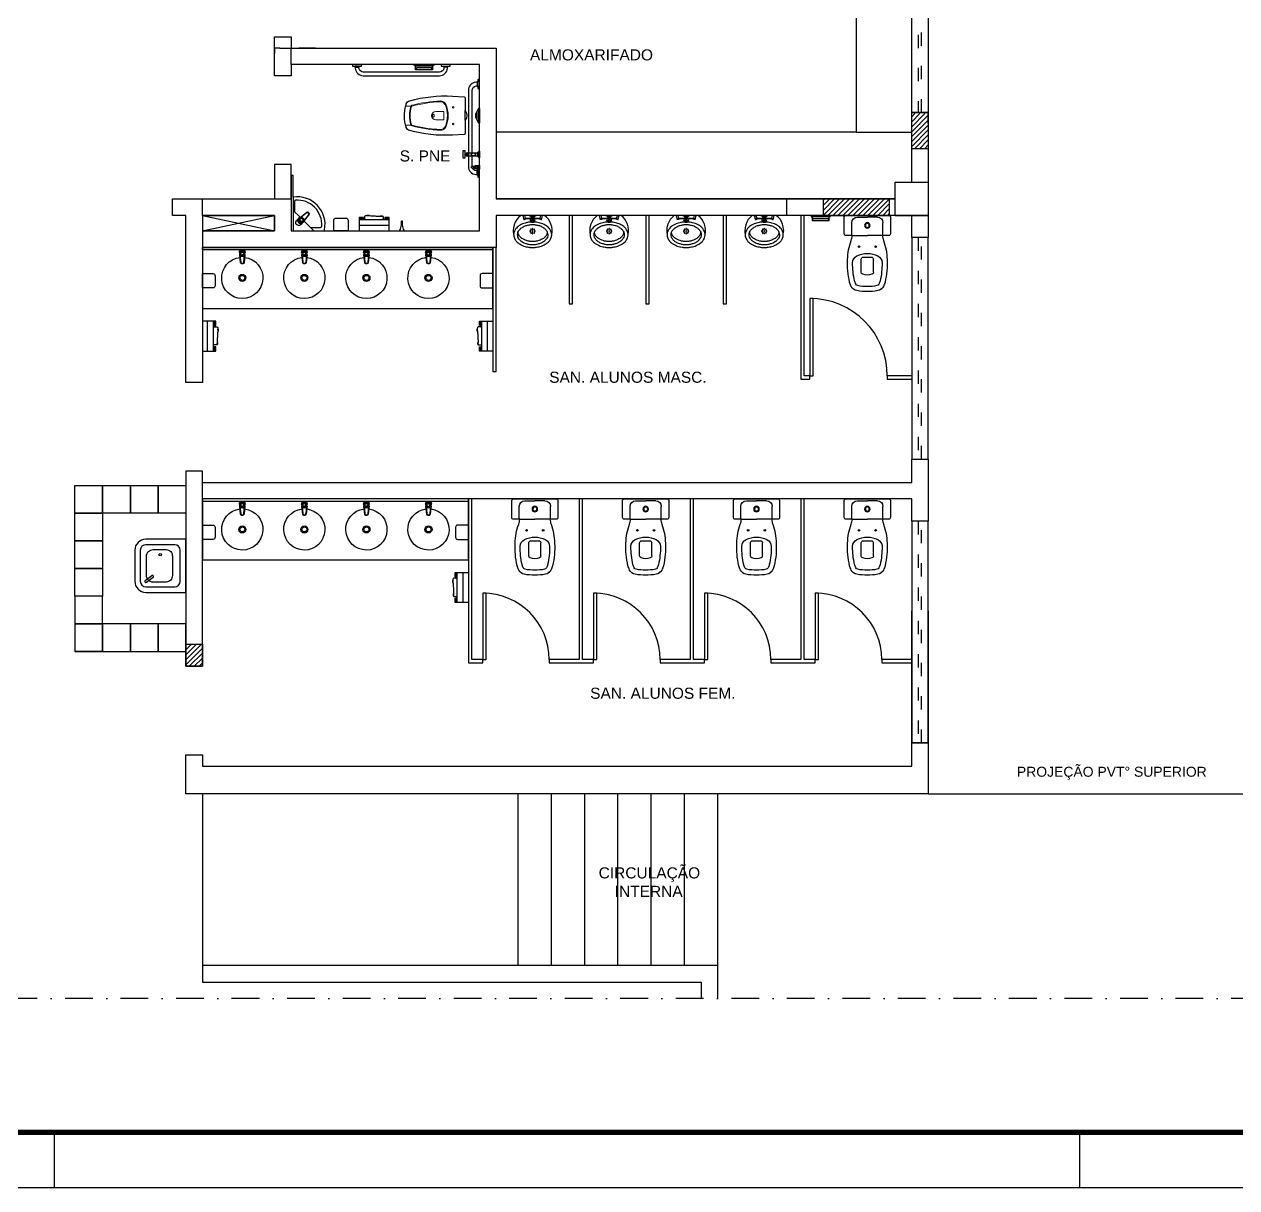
# Model space of a CAD drawing. Header units: millimetres. Extents: x 55 to 8505, y 218 to 3188.
# Drawn here: x 5703 to 6797, y 218 to 1268 of the extents above; entities that cross this region are included whole.
import ezdxf
from ezdxf.enums import TextEntityAlignment as Align

# ---------------------------------------------------------------- set-up
doc = ezdxf.new("R2010")
doc.units = ezdxf.units.MM
for name, pattern in [('ACAD_ISO03W100', [30, 12, -18]), ('DASHDOT2', [0.5, 0.25, -0.125, 0, -0.125]), ('MICTÓRIO - PLANTA$0$CONTINU', [0]), ('VS DEF - PLANTA$0$CONTINU', [0])]:
    doc.linetypes.add(name, pattern=pattern)
doc.layers.add('ARQ', color=8, linetype='Continuous')
doc.layers.add('LEGENDA', color=7, linetype='Continuous')
doc.styles.add('Arial', font='Arial.ttf')
doc.styles.get("Standard").update_dxf_attribs({"font": 'Arial.ttf'})

# ---------------------------------------------------------------- blocks, each defined once
blk = doc.blocks.new('A1 sem aba')
at = {"layer": 'LEGENDA'}
for p, q in [((-55.5, 1), (-55.5, 0)), ((-37, 1), (-37, 0))]:
    blk.add_line(p, q, dxfattribs=at)
blk.add_lwpolyline([(-169, 59.4), (0, 59.4), (0, 0), (-169, 0), (-169, 59.4)], close=True, dxfattribs=at)
at = {"layer": 'LEGENDA', "const_width": 0.1}
blk.add_lwpolyline([(-1, 58.4), (-1, 1), (-166.5, 1), (-166.5, 58.4)], close=True, dxfattribs=at)
blk = doc.blocks.new('SABONETEIRA DISP. - PLANTA')
blk.add_lwpolyline([(-6.5, 0), (6.5, 0), (6.5, 9.5, 0.414214), (4.5, 11.5), (-4.5, 11.5, 0.414214), (-6.5, 9.5)], format="xyb", close=True)
blk = doc.blocks.new('TOALHEIRO - PLANTA')
at = {"ltscale": 0.5}
for p, q in [((13.5, -10), (9.6, -10)), ((13.5, -11.1), (9.6, -11.1)), ((13.5, -11.6), (9.6, -11.6))]:
    blk.add_line(p, q, dxfattribs=at)
blk.add_lwpolyline([(9.6, -12), (9.6, -10), (-9.7, -10), (-9.7, -12), (-13.5, -12), (-13.5, 0), (13.5, 0), (13.5, -12)], close=True, dxfattribs=at)
for points in [[(13.5, -4.7), (-13.5, -4.7)], [(-9.7, -10), (-13.5, -10)], [(-9.7, -11.1), (-13.5, -11.1)], [(-9.7, -11.6), (-13.5, -11.6)]]:
    blk.add_lwpolyline(points, dxfattribs=at)
at = {"color": 252}
blk.add_lwpolyline([(-8.1, -10), (-8.2, -10.4), (-8.3, -10.9), (-8.4, -11.4), (-8.4, -11.8), (-8.5, -12.3), (-8.5, -12.6), (-8.4, -13), (-8.4, -13.2), (-8.2, -13.4), (-8.1, -13.6), (-7.9, -13.8), (-7.6, -13.9), (-7.2, -14), (-6.8, -14), (-6.3, -14.1), (-5.8, -14.1), (-5.2, -14.1), (-4.5, -14.1), (-6.3, -14), (-5.5, -14), (-4.7, -13.9), (-3.8, -13.8), (-2.9, -13.7), (-2, -13.6), (1, -13.5), (1.9, -13.4), (2.8, -13.4), (3.6, -13.3), (4.4, -13.3), (5.2, -13.3), (5.9, -13.3), (6.3, -13.4), (6.8, -13.4), (7.3, -13.4), (5.7, -13.5), (6.1, -13.5), (6.5, -13.5), (6.9, -13.6), (7.1, -13.5), (7.4, -13.5), (7.6, -13.4), (7.8, -13.3), (7.9, -13.1), (8, -12.8), (8, -12.5), (8, -12.1), (8, -11.7), (8, -11.2), (8, -10.8), (7.9, -10.5), (7.8, -10.2), (7.8, -10)], close=True, dxfattribs=at)
blk = doc.blocks.new('L56_P')
at = {"color": 8}
for points in [[(0, 0.032, 0.414214), (-0.032, 0, 0.414214), (0, -0.032, 0.414214), (0.032, 0, 0.414214)], [(0, 0.023, 0.414214), (-0.022, 0, 0.414214), (0, -0.022, 0.414214), (0.023, 0, 0.414214)]]:
    blk.add_lwpolyline(points, format="xyb", close=True, dxfattribs=at)
blk.add_lwpolyline([(0.21, 0.024), (0.21, 0.024), (0.138, 0.016, 0.334457), (0.127, 0.005), (0.127, -0.004, 0.241665), (0.135, -0.015), (0.21, -0.023)], format="xyb")
blk.add_lwpolyline([(0.206, -0.021), (0.143, -0.014, -0.376353), (0.132, -0.003), (0.132, 0.004, -0.358572), (0.143, 0.015), (0.206, 0.021)], format="xyb", dxfattribs=at)
for centre, radius in [((0.22, 0), 0.0222), ((0.22, 0), 0.0148), ((0.208, 0), 0.00153), ((0.231, 0), 0.00153)]:
    blk.add_circle(centre, radius, dxfattribs=at)
blk.add_arc((0, 0), 0.186, 6.527, 353.6792)
for centre, radius, start, end in [((0.226, 0), 0.026, 277.3903, 82.6333), ((0.23, 0), 0.0259, 268.9576, 85.8685), ((0.229, 0), 0.0239, 306.8125, 53.1638)]:
    blk.add_arc(centre, radius, start, end, dxfattribs=at)
blk.add_ellipse((0.221, 0), major_axis=(0, -0.0259), ratio=0.963315)
blk = doc.blocks.new('VS DEF - PLANTA')
at = {"linetype": 'Continuous', "lineweight": 0, "ltscale": 2.5}
for p, q in [((-62.2, 54.5), (-66, 54.5)), ((-43.2, 46), (-43.2, 46)), ((-43.2, 46), (-43.2, 46)), ((-32.5, 49.8), (-39.4, 49.8)), ((-32, 49.3), (-32, 46)), ((-32, 42.8), (-32, 46)), ((-62.2, 37.5), (-66, 37.5)), ((-32.5, 42.3), (-39.4, 42.3))]:
    blk.add_line(p, q, dxfattribs=at)
at = {"ltscale": 0.3}
for points in [[(-10, 82.8), (-10, 91.8, -0.388823), (-3.2, 99.2), (-2.2, 99.1), (-2.2, 99.3, -0.414214), (-2, 99.5), (-1.4, 99.5), (-1.4, 101.3, -0.414214), (-1.2, 101.5), (0, 101.5), (0, 93.4), (0, 93.4)], [(-6.7, 91.8, 0.001546), (-6.7, 91.8), (-6.7, 82.5)], [(-1.4, 94.2), (-1.4, 95.5), (-2, 95.5, -0.414214), (-2.2, 95.7), (-2.2, 95.9), (-3.1, 95.9, 0.274811), (-6.4, 93.3)], [(-6.7, 79.5), (-6.7, 23.2, 0.367276), (-3.1, 19.1), (-2.2, 19.1), (-2.2, 19.3, -0.414214), (-2, 19.5), (-1.4, 19.5), (-1.4, 21.4, -0.414214), (-1.2, 21.6), (0, 21.6), (0, 13.5), (-1.2, 13.5, -0.414214), (-1.4, 13.7), (-1.4, 15.5), (-2, 15.5, -0.414214), (-2.2, 15.7), (-2.2, 15.9), (-3.3, 15.8, -0.379123), (-10, 23.2), (-10, 79.2)]]:
    blk.add_lwpolyline(points, format="xyb", dxfattribs=at)
for points in [[(-2.2, 99.1), (-2.2, 95.9)], [(-1.4, 95.5), (-1.4, 99.5)], [(-2.2, 15.9), (-2.2, 19.1)], [(-1.4, 19.5), (-1.4, 15.5)], [(-108.5, 1.4), (-112.5, 1.4)], [(-112.1, 2.2), (-108.8, 2.2)], [(-32.5, 1.4), (-28.5, 1.4)], [(-28.8, 2.2), (-32.1, 2.2)]]:
    blk.add_lwpolyline(points, dxfattribs=at)
at = {"linetype": 'VS DEF - PLANTA$0$CONTINU'}
for points in [[(-2, 99.5), (-2, 95.5)], [(-2, 15.5), (-2, 19.5)], [(-112.5, 2), (-108.5, 2)], [(-28.5, 2), (-32.5, 2)]]:
    blk.add_lwpolyline(points, dxfattribs=at)
for points in [[(-7.3, 92.5), (-7.3, 92, 0.282196), (-7.3, 92, 0.131227), (-6.8, 91.8, -0.010446), (-5.8, 91.7, 0.033638), (-4.4, 91.5, 0.007443), (-4.1, 91.3, 0.144025), (-2.7, 90.9), (0, 90.9), (0, 92.5), (0, 94.2), (-2.7, 94.2, 0.144025), (-4.1, 93.7, 0.007443), (-4.4, 93.6, 0.033638), (-5.8, 93.4, -0.010446), (-6.8, 93.2, 0.131227), (-7.3, 93.1, 0.282196), (-7.3, 93.1)], [(0, 78), (0, 80), (0, 80.1), (0, 81.9), (0, 82), (0, 84), (-0.3, 84, 0.198922), (-0.4, 84), (-1.2, 83.1), (-1.2, 82.9), (-1.3, 82.9), (-1.3, 82.8), (-1.4, 82.8), (-1.4, 83, 0.268125), (-1.7, 82.5), (-1.7, 82, -0.333769), (-1.7, 82.1), (-1.7, 82.5), (-9.7, 82.5), (-9.7, 82.4), (-9.8, 82.4), (-9.8, 82.8), (-10.3, 82.8, 0.414214), (-10.4, 82.7), (-10.4, 82.2), (-11.9, 82.2), (-11.9, 81.6), (-13.1, 81.6), (-13.1, 84.5), (-14.7, 84.5), (-14.7, 77.5), (-13.1, 77.5), (-13.1, 80.4), (-11.9, 80.4), (-11.9, 79.8), (-10.4, 79.8), (-10.4, 79.3, 0.414214), (-10.3, 79.2), (-9.8, 79.2), (-9.8, 79.6), (-9.7, 79.6), (-9.7, 79.5), (-1.7, 79.5), (-1.7, 79.9, -0.333769), (-1.7, 80), (-1.7, 79.5, 0.268124), (-1.4, 79), (-1.4, 79.2), (-1.3, 79.2), (-1.3, 79.1), (-1.2, 79.1), (-1.2, 78.9), (-0.4, 78, 0.198914), (-0.3, 78), (0, 78)], [(-3.9, 80.4), (-3.9, 80.4), (-3.9, 80.4), (-3.9, 80.4), (-3.8, 80.4), (-3.8, 80.5), (-3.8, 80.5), (-3.8, 80.5), (-3.8, 80.5), (-3.8, 80.5), (-3.8, 80.5), (-3.8, 80.6), (-3.8, 80.6), (-3.8, 80.6), (-3.7, 80.6), (-3.7, 80.6), (-3.7, 80.7), (-3.7, 80.7), (-3.7, 80.7), (-3.7, 80.7), (-3.7, 80.7), (-3.7, 80.8), (-3.7, 80.8), (-3.7, 80.8), (-3.7, 80.8), (-3.7, 80.8), (-3.7, 80.9), (-3.7, 80.9), (-3.7, 80.9), (-3.7, 80.9), (-3.7, 80.9), (-3.7, 81), (-3.7, 81), (-3.7, 81), (-3.7, 81), (-3.7, 81.1), (-3.7, 81.1), (-3.7, 81.1), (-3.7, 81.1), (-3.7, 81.1), (-3.7, 81.2), (-3.7, 81.2), (-3.7, 81.2), (-3.7, 81.2), (-3.7, 81.2), (-3.7, 81.3), (-3.7, 81.3), (-3.7, 81.3), (-3.7, 81.3), (-3.7, 81.3), (-3.7, 81.4), (-3.7, 81.4), (-3.8, 81.4), (-3.8, 81.4), (-3.8, 81.4), (-3.8, 81.5), (-3.8, 81.5), (-3.8, 81.5), (-3.8, 81.5), (-3.8, 81.5), (-3.8, 81.5), (-3.8, 81.6), (-3.9, 81.6), (-3.9, 81.6), (-3.9, 81.6), (-3.9, 81.6), (-3.9, 81.6), (-3.9, 81.7), (-3.9, 81.7), (-3.9, 81.7), (-4, 81.7), (-4, 81.7), (-4, 81.8), (-4.1, 81.8), (-4.1, 81.8), (-4.1, 81.9), (-4.2, 81.9), (-4.2, 81.9), (-4.2, 82), (-4.3, 82), (-4.3, 82), (-4.4, 82), (-4.4, 82.1), (-4.5, 82.1), (-4.5, 82.1), (-4.5, 82.1), (-4.6, 82.1), (-4.6, 82.2), (-4.7, 82.2), (-4.7, 82.2), (-4.8, 82.2), (-4.8, 82.2), (-4.9, 82.2), (-4.9, 82.2), (-5, 82.3), (-5, 82.3), (-5.1, 82.3), (-5.1, 82.3), (-5.2, 82.3), (-5.2, 82.3), (-5.3, 82.3), (-5.4, 82.3), (-5.4, 82.3), (-5.5, 82.3), (-5.5, 82.3), (-5.6, 82.3), (-5.7, 82.3), (-5.7, 82.3), (-5.8, 82.3), (-5.8, 82.3), (-5.9, 82.3), (-5.9, 82.3), (-6, 82.3), (-6.1, 82.3), (-6.1, 82.2), (-6.2, 82.2), (-6.2, 82.2), (-6.3, 82.2), (-6.3, 82.2), (-6.3, 82.2), (-6.4, 82.2), (-6.4, 82.1), (-6.5, 82.1), (-6.5, 82.1), (-6.6, 82.1), (-6.6, 82.1), (-6.7, 82), (-6.7, 82), (-6.7, 82), (-6.8, 82), (-6.8, 81.9), (-6.9, 81.9), (-6.9, 81.9), (-6.9, 81.8), (-7, 81.8), (-7, 81.8), (-7, 81.7), (-7.1, 81.7, 0.018593), (-7.1, 81.6), (-7.2, 81.6), (-7.2, 81.5), (-7.2, 81.5), (-7.3, 81.4), (-7.3, 81.4), (-7.3, 81.4), (-7.3, 81.3), (-7.3, 81.2), (-7.3, 81.2), (-7.3, 81.2), (-7.3, 81.2), (-7.4, 81.1), (-7.4, 81.1), (-7.4, 81.1), (-7.4, 81.1), (-7.4, 81), (-7.4, 81), (-7.4, 81), (-7.4, 80.9), (-7.4, 80.9), (-7.4, 80.9), (-7.4, 80.9), (-7.3, 80.8), (-7.3, 80.8), (-7.3, 80.8), (-7.3, 80.7), (-7.3, 80.7), (-7.3, 80.6), (-7.3, 80.6), (-7.2, 80.5), (-7.2, 80.5), (-7.2, 80.5), (-7.2, 80.4), (-7.1, 80.4), (-7.1, 80.3), (-7.1, 80.3), (-7, 80.2), (-7, 80.2), (-7, 80.2), (-6.9, 80.1), (-6.9, 80.1), (-6.8, 80.1), (-6.8, 80.1), (-6.7, 80), (-6.7, 80), (-6.7, 80), (-6.6, 79.9), (-6.6, 79.9), (-6.5, 79.9), (-6.5, 79.9), (-6.4, 79.9), (-6.4, 79.8), (-6.3, 79.8), (-6.3, 79.8), (-6.2, 79.8), (-6.2, 79.8), (-6.1, 79.8), (-6.1, 79.7), (-6, 79.7), (-5.9, 79.7), (-5.9, 79.7), (-5.8, 79.7), (-5.8, 79.7), (-5.7, 79.7), (-5.6, 79.7), (-5.6, 79.7), (-5.5, 79.7), (-5.4, 79.7), (-5.4, 79.7), (-5.3, 79.7), (-5.3, 79.7), (-5.2, 79.7), (-5.1, 79.7), (-5.1, 79.7), (-5, 79.7), (-5, 79.7), (-4.9, 79.8), (-4.9, 79.8), (-4.8, 79.8), (-4.8, 79.8), (-4.7, 79.8), (-4.6, 79.8), (-4.6, 79.9), (-4.6, 79.9), (-4.5, 79.9), (-4.5, 79.9), (-4.4, 79.9), (-4.4, 80), (-4.3, 80), (-4.3, 80), (-4.2, 80.1), (-4.2, 80.1), (-4.2, 80.1), (-4.1, 80.1), (-4.1, 80.2), (-4, 80.2), (-4, 80.3), (-4, 80.3), (-3.9, 80.3)], [(-12.8, 62.1, 0.398516), (-13.7, 63.1, 0), (-24.4, 63.6, 0.081331), (-62.9, 59.4, 0.247187), (-66, 56.6, 0.155194), (-66.4, 36.9, 0.011417), (-66, 35.4, 0.247187), (-62.9, 32.6, 0.081331), (-24.4, 28.4, 0), (-13.7, 28.9, 0.398516), (-12.8, 29.9), (-12.8, 41.5, 0.336872), (-12.8, 50.5), (-12.8, 62.1)], [(-57.4, 4.8, 0.415896), (-57.7, 4.5), (-57.7, 2, -0.331623), (-58.3, 1.2, 0.331667), (-58.8, 0.6), (-58.8, 0.4, 0.423394), (-58.3, 0), (-41.7, 0, 0.414552), (-41.2, 0.4), (-41.2, 0.6, 0.33125), (-41.7, 1.2, -0.331623), (-42.3, 2), (-42.3, 4.5, 0.416002), (-42.6, 4.8)]]:
    blk.add_lwpolyline(points, format="xyb", close=True)
for points in [[(-7.3, 93.1), (-5.8, 93.2, -0.106003), (-5.7, 93.2, -0.151202), (-5.6, 93.1, -0.094729), (-5.4, 92.8, -0.040732), (-5.4, 92.5, -0.040732), (-5.4, 92.3, -0.094729), (-5.6, 92, -0.151202), (-5.7, 91.9, -0.106003), (-5.8, 91.9), (-7.3, 92)], [(-4.4, 92.5, -0.040479), (-4.4, 93, -0.351806), (-4.3, 93.1), (-3.5, 93.1, -0.449175), (-3.5, 93, 0.043777), (-3.5, 92.5, 0.043777)], [(-4.4, 92.5, 0.040479), (-4.4, 92, 0.351806), (-4.3, 91.9), (-3.5, 91.9, 0.449175), (-3.5, 92, -0.043777), (-3.5, 92.5, -0.043777)], [(-4.2, 93.7), (-1.8, 93.7, -0.106197), (-1.7, 93.7, -0.058952), (-1.6, 93.7), (-1.3, 93.6)], [(-4.2, 91.4), (-1.8, 91.4, 0.106197), (-1.7, 91.4, 0.058952), (-1.6, 91.4), (-1.3, 91.5)], [(-3.7, 93.1, -0.413326), (-3.6, 93, 0.040117), (-3.6, 92.5, 0.040117)], [(-3.7, 91.9, 0.413326), (-3.6, 92, -0.040117), (-3.6, 92.5, -0.040117)], [(-10.3, 82.8, 0.414214), (-10.4, 82.7), (-10.4, 79.3, 0.414214), (-10.3, 79.2)], [(-1.7, 80), (-1.7, 79.5, 0.268124), (-1.4, 79), (-1.4, 83, 0.268125), (-1.7, 82.5), (-1.7, 82)]]:
    blk.add_lwpolyline(points, format="xyb")
for points in [[(-3.6, 93), (-3.5, 93)], [(-3.6, 92), (-3.5, 92)], [(-1.7, 80), (-1.7, 82)], [(-1.2, 82.9), (-1.3, 82.9), (-1.3, 79.1), (-1.2, 79.1)], [(-1.2, 82.9), (-1.2, 79.1)], [(-12.8, 50.5), (-12.8, 41.5)], [(-3.1, 44.1), (-3.3, 44.2), (-3.3, 47.8), (-3.1, 47.9)], [(-2.3, 43.5), (-3.1, 43.5), (-3.1, 48.5), (-2.3, 48.5)], [(-0.9, 39.6), (-2.3, 42.5), (-2.3, 49.6), (-0.9, 52.5)], [(-0.7, 39.5), (-0.9, 39.6), (-0.9, 52.5), (-0.7, 52.5)]]:
    blk.add_lwpolyline(points)
for points in [[(-13.1, 77.5), (-13.1, 84.5), (-14.7, 84.5), (-14.7, 77.5)], [(-10.3, 82.8), (-9.8, 82.8), (-9.8, 79.2), (-10.3, 79.2)], [(-1.7, 79.5), (-1.7, 82.5), (-9.7, 82.5), (-9.7, 79.5)], [(0, 84), (-0.3, 84), (-0.3, 78), (0, 78)], [(-0.7, 39.5), (-0.7, 52.5), (0, 52.5), (0, 39.5)]]:
    blk.add_lwpolyline(points, close=True)
at = {"ltscale": 0.07}
blk.add_lwpolyline([(-10.4, 79.8), (-11.9, 79.8), (-11.9, 82.2), (-10.4, 82.2)], dxfattribs=at)
at = {"ltscale": 0.285061}
blk.add_lwpolyline([(-1.2, 79.1), (-1.2, 78.9), (-0.4, 78), (-0.4, 84), (-1.2, 83.1), (-1.2, 82.9)], dxfattribs=at)
at = {"ltscale": 0.3}
blk.add_lwpolyline([(0, 52.5), (-0.9, 52.5), (-2.3, 49.6), (-2.3, 48.5), (-3.1, 48.5), (-3.1, 47.9), (-3.3, 47.8), (-3.3, 44.2), (-3.1, 44.1), (-3.1, 43.5), (-2.3, 43.5), (-2.3, 42.5), (-0.9, 39.6), (-0.7, 39.5), (0, 39.5)], close=True, dxfattribs=at)
blk.add_lwpolyline([(-28.5, 1.4), (-26.7, 1.4, -0.414214), (-26.5, 1.2), (-26.5, 0), (-34.6, 0), (-34.6, 1.2, -0.414214), (-34.4, 1.4), (-32.5, 1.4), (-32.5, 2, -0.414214), (-32.3, 2.2), (-32.1, 2.2), (-32.1, 3.1, 0.379955), (-36.2, 6.7), (-104.8, 6.7, 0.367276), (-108.8, 3.1), (-108.8, 2.2), (-108.7, 2.2, -0.414214), (-108.5, 2), (-108.5, 1.4), (-106.6, 1.4, -0.414214), (-106.4, 1.2), (-106.4, 0), (-114.5, 0), (-114.5, 1.2, -0.414214), (-114.3, 1.4), (-112.5, 1.4), (-112.5, 2, -0.414214), (-112.3, 2.2), (-112.1, 2.2), (-112.1, 3.3, -0.379123), (-104.8, 10), (-36.2, 10, -0.388823), (-28.8, 3.2), (-28.8, 2.2), (-28.7, 2.2, -0.414214), (-28.5, 2)], format="xyb", close=True, dxfattribs=at)
at = {"linetype": 'Continuous', "ltscale": 2.5}
blk.add_lwpolyline([(-58.2, 1.2), (-41.8, 1.2)], dxfattribs=at)
at = {"color": 9, "linetype": 'Continuous', "ltscale": 2.5}
blk.add_lwpolyline([(-42.6, 4.8, 0.373522), (-42.9, 4.6), (-43.1, 3, -0.374701), (-43.4, 2.8), (-56.6, 2.8, -0.374986), (-56.9, 3), (-57.1, 4.6, 0.373209), (-57.4, 4.8, 0.00147)], format="xyb", dxfattribs=at)
at = {"linetype": 'Continuous', "lineweight": 0, "ltscale": 2.5}
for centre in [(-23.7, 53.5), (-23.7, 38.5)]:
    blk.add_circle(centre, 0.7, dxfattribs=at)
for centre, radius, start, end in [((-66, 55), 0.5, 163.6651, 270), ((-35.2, 46), 32.5, 161.0487, 163.6651), ((-62.2, 55), 0.5, 270, 325.2414), ((-60.6, 53.9), 1.5, 105.1079, 162.7467), ((-30.8, -56.2), 115.5, 92.1642, 105.1079), ((-35, 54.2), 5, 24.2714, 92.1642), ((-53.2, 46), 25, 0, 24.2714), ((-35.2, 46), 28, 162.7467, 180), ((-35.2, 46), 28, 180, 197.2533), ((-39.4, 46), 3.75, 90, 180), ((-39.4, 46), 3.75, 180, 270), ((-32.5, 49.3), 0.5, 0, 90), ((-53.2, 46), 25, 335.7286, 0), ((-66, 37), 0.5, 90, 196.3349), ((-62.2, 37), 0.5, 34.7586, 90), ((-60.6, 38.1), 1.5, 197.2533, 254.8921), ((-30.8, 148.2), 115.5, 254.8921, 267.8358), ((-35, 37.8), 5, 267.8358, 335.7286), ((-32.5, 42.8), 0.5, 270, 0)]:
    blk.add_arc(centre, radius, start, end, dxfattribs=at)
at = {"linetype": 'Continuous', "lineweight": 0}
for centre, radius, start, end in [((-30.8, -56.2), 114.8, 92.1642, 105.1079), ((-35, 54.2), 4.29, 24.2714, 92.1642), ((-53.2, 46), 24.3, 0, 24.2714), ((-35.2, 46), 27.3, 162.7467, 180), ((-35.2, 46), 27.3, 180, 197.2533), ((-60.6, 53.9), 0.788, 105.1079, 162.7467), ((-53.2, 46), 24.3, 335.7286, 0), ((-60.6, 38.1), 0.788, 197.2533, 254.8921), ((-30.8, 148.2), 114.8, 254.8921, 267.8358), ((-35, 37.8), 4.29, 267.8358, 335.7286)]:
    blk.add_arc(centre, radius, start, end, dxfattribs=at)
for centre, major_axis, ratio, start_param, end_param in [((-0.8, 92.5), (0, 1.66), 0.855867, 0.79438, 2.347212), ((-0.7, 92.5), (0, 1.58), 0.879178, 0.776894, 2.364699)]:
    blk.add_ellipse(centre, major_axis=major_axis, ratio=ratio, start_param=start_param, end_param=end_param)
at = {"extrusion": (0, 0, -1)}
blk.add_ellipse((-1.3, 92.5), major_axis=(-0.01, 1.06), ratio=0.498905, dxfattribs=at)
blk.add_ellipse((-1.4, 92.5), major_axis=(-0.013, 0.985), ratio=0.427616)
at = {"linetype": 'Continuous', "lineweight": 0, "ltscale": 2.5, "extrusion": (0, 0, -1)}
for start_param, end_param in [(-1.570796, 1.570796), (1.570796, 4.712389)]:
    blk.add_ellipse((-41.6, 46), major_axis=(0, 1.25), ratio=0.699075, start_param=start_param, end_param=end_param, dxfattribs=at)
blk = doc.blocks.new('PIA DEF - PLANTA')
at = {"color": 0}
for p, q in [((3, 26.6), (3, 17.5)), ((2, 18.5), (8.2, 12.3)), ((11.6, 8.9), (20.5, 0)), ((17.5, 3), (26.6, 3))]:
    blk.add_line(p, q, dxfattribs=at)
blk.add_lwpolyline([(0, 0), (29.2, 0, 0.357921), (30.2, 0.8, 0.518751), (2, 30.4), (2, 50), (0, 50), (0, 0)], format="xyb", close=True, dxfattribs=at)
blk.add_lwpolyline([(2, 30.4), (2, 0)])
blk.add_lwpolyline([(8.2, 12.2), (14.2, 17, -0.241665), (15.5, 16.8), (16.1, 16.2, -0.334457), (16.1, 14.6), (11.6, 8.9, -0.110608), (11, 8), (10.6, 7.6, -0.025867), (10.4, 7.4, -0.050896), (10.1, 7.1), (8.8, 5.8), (8.4, 5.4, -0.883631), (4.8, 9.1), (5.1, 9.5), (6.4, 10.7, -0.045697), (6.7, 11.1, -0.025988), (6.9, 11.2), (7.3, 11.7, -0.11047), (8.2, 12.2), (8.2, 12.2), (8.2, 12.2)], format="xyb", close=True)
blk.add_lwpolyline([(8.7, 12.4), (13.7, 16.4, -0.376353), (15.2, 16.3), (15.7, 15.8, -0.358572), (15.7, 14.4), (11.7, 9.4)], format="xyb")
for centre, radius in [((9.2, 9.9), 2.22), ((9.2, 9.9), 1.48), ((8.4, 9.1), 0.153), ((10.1, 10.8), 0.153)]:
    blk.add_circle(centre, radius)
for centre, radius, start, end in [((4, 26.6), 1, 94.5628, 180), ((5.7, 5.7), 22, 355.4372, 94.5628), ((26.6, 4), 1, 270, 355.4372)]:
    blk.add_arc(centre, radius, start, end, dxfattribs=at)
for centre, radius, start, end in [((8.5, 9.2), 2.59, 133.9576, 310.8685), ((8.8, 9.5), 2.6, 142.3903, 307.6333), ((8.5, 9.2), 2.39, 171.8125, 278.1638)]:
    blk.add_arc(centre, radius, start, end)
blk.add_ellipse((9.2, 9.8), major_axis=(-1.83, 1.83), ratio=0.963315)
blk = doc.blocks.new('CABIDE - PLANTA')
at = {"linetype": 'Continuous', "ltscale": 2.5}
blk.add_lwpolyline([(1.7, -0.1, -0.118182), (1.6, 0), (-1.6, 0, -0.115192), (-1.7, -0.1), (-2, -0.3, 0.455703), (-2.1, -0.7, -0.114849), (-1.1, -2.7, -0.070885), (-0.7, -8.1, 0.434072), (0, -8.9, 0.433795), (0.7, -8.1, -0.071151), (1.1, -2.7, -0.115731), (2.1, -0.7, 0.453943), (2, -0.3), (1.7, -0.1)], format="xyb", close=True, dxfattribs=at)
blk = doc.blocks.new('VS CX - PLANTA')
at = {"color": 9, "linetype": 'Continuous'}
for p, q in [((-5.5, 51.3), (-5.5, 39.7)), ((5.5, 51.3), (5.5, 39.7)), ((-3.5, 37.7), (3.5, 37.7))]:
    blk.add_line(p, q, dxfattribs=at)
at = {"color": 9, "linetype": 'Continuous', "ltscale": 5}
for p, q in [((-14.1, 18.3), (-14.1, 6.7)), ((14.1, 18.3), (14.1, 6.7)), ((-9.1, 1.7), (0, 1.7)), ((9.1, 1.7), (0, 1.7))]:
    blk.add_line(p, q, dxfattribs=at)
at = {"linetype": 'Continuous', "ltscale": 5}
for p in [(-13.6, 18.3), (13.6, 18.3)]:
    blk.add_line(p, (0, 18.3), dxfattribs=at)
blk.add_lwpolyline([(13.6, 18.3, -0.056416), (14.6, 22.7, 0.079929), (17.8, 39.9, 0.068257), (16, 60.2, 0.052344), (14.5, 64.1, 0.23374), (9.5, 67.9, 0.098725), (-9.5, 67.9, 0.233803), (-14.5, 64.1, 0.052356), (-16, 60.2, 0.068131), (-17.8, 39.9, 0.080193), (-14.6, 22.7, -0.056378), (-13.6, 18.3), (-19.3, 18.3, 0.41424), (-20.8, 16.8), (-20.8, 1.2, 0.414167), (-19.6, 0), (19.6, 0, 0.414167), (20.8, 1.2), (20.8, 16.8, 0.414267), (19.3, 18.3)], format="xyb", close=True)
at = {"linetype": 'Continuous'}
blk.add_circle((0, 9.1), 2.5, dxfattribs=at)
at = {"color": 9, "linetype": 'Continuous'}
blk.add_circle((0, 9.1), 1.8, dxfattribs=at)
at = {"linetype": 'Continuous', "ltscale": 5}
for centre, radius, start, end in [((57.2, 43.5), 70.5, 167.1244, 180.5295), ((3.4, 55.1), 15.5, 153.3514, 165.3423), ((-8.2, 61), 2.5, 99.6913, 153.3651), ((0, 20.1), 44.2, 90.0085, 101.2875), ((0, 20.1), 44.2, 78.625, 90.0036), ((8.2, 61), 2.5, 26.6178, 78.3765), ((-3.4, 55.2), 15.5, 14.6385, 26.6424), ((-57.2, 43.5), 70.5, 359.4596, 12.8751), ((-6.3, 42.9), 7, 180.5826, 243.8431), ((0, 54.8), 20.4, 242.5778, 270.0077), ((0, 54.8), 20.4, 270.0008, 297.4329), ((6.3, 42.9), 7, 296.1569, 359.4174), ((-7.5, 28.3), 0.7, 90, 270), ((-7.5, 28.3), 0.7, 270, 90), ((7.5, 28.3), 0.7, 90, 270), ((7.5, 28.3), 0.7, 270, 90)]:
    blk.add_arc(centre, radius, start, end, dxfattribs=at)
at = {"color": 9, "linetype": 'Continuous'}
for centre, radius, start, end in [((-3.5, 51.3), 2, 108.223, 180), ((0, 40.7), 13.2, 71.777, 108.223), ((3.5, 51.3), 2, 0, 71.777), ((-3.5, 39.7), 2, 180, 270)]:
    blk.add_arc(centre, radius, start, end, dxfattribs=at)
at = {"color": 9, "linetype": 'Continuous', "ltscale": 25}
blk.add_arc((3.5, 39.7), 2, 270, 0, dxfattribs=at)
at = {"color": 9, "linetype": 'Continuous', "ltscale": 5}
for centre, start, end in [((-9.1, 6.7), 180, 270), ((9.1, 6.7), 270, 0)]:
    blk.add_arc(centre, 5, start, end, dxfattribs=at)
at = {"color": 0, "linetype": 'ByBlock', "ltscale": 5}
blk.add_point((12.9, 66.2), dxfattribs=at)
blk = doc.blocks.new('MICTÓRIO - PLANTA')
at = {"linetype": 'MICTÓRIO - PLANTA$0$CONTINU'}
blk.add_lwpolyline([(15.7, 6.1), (16.7, 8.6), (17.3, 11.2), (17.5, 13.8), (17.5, 14.2), (17.5, 14.6), (17.1, 18.8), (16.5, 20.6), (15.8, 22, 0.029425), (15.1, 23), (14.7, 23.5), (14, 24.2), (13.2, 24.8), (12.5, 25.4), (11.4, 26.1), (10.3, 26.7), (9.1, 27.2), (8, 27.7), (6.9, 28), (5.8, 28.3, 0.020461), (3.6, 28.8, 0.015735), (2.4, 28.9, 0.017734), (0, 29, 0.017734), (-2.4, 28.9, 0.015737), (-3.6, 28.8, 0.02046), (-5.8, 28.3), (-6.9, 28), (-8, 27.7), (-9.1, 27.2), (-10.3, 26.7), (-11.4, 26.1), (-12.5, 25.4), (-13.2, 24.8), (-14, 24.2), (-14.7, 23.5), (-15.1, 23, 0.029412), (-15.8, 22), (-16.5, 20.6), (-17, 19.1), (-17.2, 17.5), (-17.5, 14.6, 0.025489), (-17.5, 13.7, 0.025506), (-17.5, 12.8), (-17.2, 10.4), (-16.5, 8), (-15.5, 5.7), (-14.2, 3.6), (-12.6, 1.7), (-10.8, 0), (10.8, 0), (12.7, 1.8), (14.4, 3.8)], format="xyb", close=True, dxfattribs=at)
for points in [[(-12.8, 20.7), (-12.5, 21.1, 0.021616), (-11.8, 21.9)], [(-6.1, 25.6, -0.018626), (-4.6, 26.1), (-3.9, 26.2)], [(-5.5, 22.8, -0.016259), (-4.1, 23.2), (-3.3, 23.3)], [(-3.9, 26.2, -0.015078), (-2.4, 26.5), (-1.7, 26.5)], [(-3.3, 23.3, -0.015642), (-2.2, 23.5)], [(-2.2, 23.5, -0.013175), (-1.1, 23.6)], [(-1.7, 26.5, -0.012772), (-0.6, 26.6)], [(-1.1, 23.6, -0.014052), (0, 23.6)], [(0, 23.6, -0.014052), (1.1, 23.6)], [(0.6, 26.6, -0.012771), (1.7, 26.5)], [(1.1, 23.6, -0.013175), (2.2, 23.5)], [(1.7, 26.5), (2.4, 26.5, -0.015079), (3.9, 26.2)], [(2.2, 23.5, -0.015643), (3.3, 23.3)], [(3.3, 23.3), (4.1, 23.2, -0.016262), (5.5, 22.8)], [(3.9, 26.2), (4.6, 26.1, -0.018626), (6.1, 25.6)], [(10.6, 23.3), (10.9, 22.9, -0.020792), (11.7, 22.2)], [(-15.8, 13, 0.029418), (-15.1, 12), (-14.7, 11.5)], [(-12.8, 17.1, -0.050002), (-12.2, 18.2)], [(-12.2, 18.2, -0.02971), (-11.5, 19.2), (-11.1, 19.6)], [(-10.6, 11.7), (-10.9, 12.1, -0.02081), (-11.7, 12.8)], [(11.7, 12.8, -0.020792), (10.9, 12.1), (10.6, 11.7)], [(11.1, 19.6), (11.5, 19.2, -0.029703), (12.2, 18.2)], [(12.2, 18.2, -0.04999), (12.8, 17.1)], [(14.7, 11.5), (15.1, 12, 0.029431), (15.8, 13)], [(-7.3, 3.5, 0.103805), (-7.6, 3.9)], [(-7.1, 3.1, 0.103794), (-7.3, 3.5)], [(-7.1, 3.1, 0.171066), (-6.9, 2.8)], [(-6.9, 2.8, 0.171026), (-6.7, 2.7)], [(-6.7, 2.7, 0.16594), (-6.8, 2.6)], [(-6.7, 2.7, 0.165884), (-6.7, 2.7)], [(-3.9, 8.8), (-4.6, 8.9, -0.018631), (-6.1, 9.3)], [(-5.8, 6.7, 0.020455), (-3.6, 6.2)], [(-1.7, 8.4), (-2.4, 8.5, -0.015079), (-3.9, 8.8)], [(-3.6, 6.2, 0.015739), (-2.4, 6.1)], [(-2.4, 6.1, 0.010834), (-1, 6)], [(-0.6, 8.4, -0.013893), (-1.7, 8.4)], [(0, 4.6, 1), (0, 3.2)], [(0, 3.2, 1), (0, 4.6)], [(1.7, 8.4, -0.013893), (0.6, 8.4)], [(1, 6, 0.010835), (2.4, 6.1)], [(3.9, 8.8, -0.01508), (2.4, 8.5), (1.7, 8.4)], [(2.4, 6.1, 0.015738), (3.6, 6.2)], [(3.6, 6.2, 0.020456), (5.8, 6.7)], [(6.1, 9.3, -0.018631), (4.6, 8.9), (3.9, 8.8)], [(6.6, 2.7, 0.171026), (6.9, 2.8)], [(6.7, 2.7, 0.165857), (6.6, 2.7)], [(6.8, 2.6, 0.16918), (6.7, 2.7)], [(6.9, 2.8, 0.171059), (7.1, 3.1)], [(7.3, 3.5, 0.103814), (7.1, 3.1)], [(7.6, 3.9, 0.103795), (7.3, 3.5)]]:
    blk.add_lwpolyline(points, format="xyb", dxfattribs=at)
for points in [[(-11.8, 21.9), (-11.7, 22.2)], [(-11.7, 22.2), (-11.3, 22.6), (-11, 22.9), (-10.6, 23.3)], [(-10.6, 23.3), (-9.8, 23.8), (-9.1, 24.3), (-8.3, 24.7)], [(-8.9, 21.3), (-7.8, 21.9), (-6.7, 22.4), (-5.5, 22.8)], [(-8.3, 24.7), (-7.6, 25.1), (-6.9, 25.4), (-6.1, 25.6)], [(-0.6, 26.6), (0, 26.6)], [(0, 26.6), (0.6, 26.6)], [(5.5, 22.8), (6.7, 22.4), (7.8, 21.9), (8.9, 21.3)], [(6.1, 25.6), (6.9, 25.4), (7.6, 25.1), (8.3, 24.7)], [(8.3, 24.7), (9.1, 24.3), (9.8, 23.8), (10.6, 23.3)], [(11.7, 22.2), (12.1, 21.7), (12.4, 21.2), (12.8, 20.7)], [(-17.2, 17.5), (-17, 15.9), (-16.5, 14.4), (-15.8, 13)], [(-14.7, 11.5), (-14, 10.8), (-13.2, 10.2), (-12.5, 9.6)], [(-13.6, 17.5), (-13.6, 18.6), (-13.3, 19.7), (-12.8, 20.7)], [(-12.8, 14.3), (-13.2, 15.3), (-13.5, 16.4), (-13.6, 17.5)], [(-13.2, 15.2), (-13.1, 15.9), (-13, 16.5), (-12.8, 17.1)], [(-11.7, 12.8), (-12.1, 13.3), (-12.4, 13.8), (-12.8, 14.3)], [(-11.1, 19.6), (-10.4, 20.2), (-9.7, 20.8), (-8.9, 21.3)], [(-8.3, 10.3), (-9.1, 10.7), (-9.8, 11.2), (-10.6, 11.7)], [(-2.1, 14.6), (-2.2, 14.6), (-2.4, 14.5), (-2.4, 14.3)], [(-2.4, 14.3), (-2.4, 14.1), (-2.2, 14), (-2.1, 14)], [(-1.7, 14.3), (-1.8, 14.5), (-1.9, 14.6), (-2.1, 14.6)], [(-2.1, 14), (-1.9, 14), (-1.8, 14.1), (-1.7, 14.3)], [(-1.5, 16.1), (-1.6, 16), (-1.7, 15.9), (-1.8, 15.8)], [(-1.8, 15.8), (-1.7, 15.6), (-1.6, 15.5), (-1.5, 15.4)], [(-1.5, 13.2), (-1.6, 13.1), (-1.7, 13), (-1.8, 12.8)], [(-1.8, 12.8), (-1.7, 12.7), (-1.6, 12.5), (-1.5, 12.5)], [(-1.1, 15.8), (-1.2, 15.9), (-1.3, 16), (-1.5, 16.1)], [(-1.5, 15.4), (-1.3, 15.5), (-1.2, 15.6), (-1.1, 15.8)], [(-1.1, 12.8), (-1.2, 13), (-1.3, 13.1), (-1.5, 13.2)], [(-1.5, 12.5), (-1.3, 12.5), (-1.2, 12.7), (-1.1, 12.8)], [(0, 16.7), (-0.2, 16.6), (-0.3, 16.5), (-0.3, 16.4)], [(-0.3, 16.4), (-0.3, 16.2), (-0.2, 16.1), (0, 16)], [(0, 14.6), (-0.2, 14.6), (-0.3, 14.5), (-0.3, 14.3)], [(-0.3, 14.3), (-0.3, 14.1), (-0.2, 14), (0, 14)], [(0, 12.6), (-0.2, 12.5), (-0.3, 12.4), (-0.3, 12.2)], [(-0.3, 12.2), (-0.3, 12.1), (-0.2, 11.9), (0, 11.9)], [(0.3, 16.4), (0.3, 16.5), (0.2, 16.6), (0, 16.7)], [(0, 16), (0.2, 16.1), (0.3, 16.2), (0.3, 16.4)], [(0.3, 14.3), (0.3, 14.5), (0.2, 14.6), (0, 14.6)], [(0, 14), (0.2, 14), (0.3, 14.1), (0.3, 14.3)], [(0.3, 12.2), (0.3, 12.4), (0.2, 12.5), (0, 12.6)], [(0, 11.9), (0.2, 11.9), (0.3, 12.1), (0.3, 12.2)], [(1.5, 16.1), (1.3, 16), (1.2, 15.9), (1.1, 15.8)], [(1.1, 15.8), (1.2, 15.6), (1.3, 15.5), (1.5, 15.4)], [(1.5, 13.2), (1.3, 13.1), (1.2, 13), (1.1, 12.8)], [(1.1, 12.8), (1.2, 12.7), (1.3, 12.5), (1.5, 12.5)], [(1.8, 15.8), (1.7, 15.9), (1.6, 16), (1.5, 16.1)], [(1.5, 15.4), (1.6, 15.5), (1.7, 15.6), (1.8, 15.8)], [(1.8, 12.8), (1.7, 13), (1.6, 13.1), (1.5, 13.2)], [(1.5, 12.5), (1.6, 12.5), (1.7, 12.7), (1.8, 12.8)], [(2.1, 14.6), (1.9, 14.6), (1.8, 14.5), (1.7, 14.3)], [(1.7, 14.3), (1.8, 14.1), (1.9, 14), (2.1, 14)], [(2.4, 14.3), (2.4, 14.5), (2.2, 14.6), (2.1, 14.6)], [(2.1, 14), (2.2, 14), (2.4, 14.1), (2.4, 14.3)], [(10.6, 11.7), (9.8, 11.2), (9.1, 10.7), (8.3, 10.3)], [(8.9, 21.3), (9.7, 20.8), (10.4, 20.2), (11.1, 19.6)], [(12.8, 14.3), (12.4, 13.8), (12.1, 13.3), (11.7, 12.8)], [(12.5, 9.6), (13.2, 10.2), (14, 10.8), (14.7, 11.5)], [(12.8, 20.7), (13.3, 19.7), (13.5, 18.6), (13.6, 17.5)], [(13.6, 17.5), (13.5, 16.4), (13.3, 15.3), (12.8, 14.3)], [(12.8, 17.1), (13, 16.5), (13.1, 15.9), (13.2, 15.2)], [(15.8, 13), (16.5, 14.4), (17, 15.9), (17.2, 17.5)], [(-12.5, 9.6), (-11.4, 8.9), (-10.3, 8.3), (-9.1, 7.7)], [(-9.1, 7.7), (-8, 7.3), (-6.9, 7), (-5.8, 6.7)], [(-8, 4), (-9, 0)], [(-6.1, 9.3), (-6.9, 9.6), (-7.6, 9.9), (-8.3, 10.3)], [(-8.3, 4.1), (-7.3, 3.8), (-6.3, 3.5), (-5.3, 3.3)], [(-6.8, 2.6), (-7.5, 0)], [(-2.6, 2.7), (-6.7, 2.7)], [(-5.3, 3.3), (-4.3, 3.2), (-3.2, 3.2), (-2.2, 3.2)], [(-2.6, 2.7), (-2.5, 2.8), (-2.4, 2.8), (-2.3, 2.9)], [(0, 6.2), (-0.9, 6.1), (-1.6, 5.6), (-2.1, 4.8), (-2.3, 3.9)], [(-2.3, 3.9), (-2.1, 3), (-1.6, 2.3), (-0.9, 1.8), (0, 1.6)], [(-2.3, 2.9), (-2.2, 3), (-2.2, 3.3)], [(0, 5.4), (-0.8, 5.2), (-1.3, 4.7), (-1.5, 3.9)], [(-1.5, 3.9), (-1.3, 3.2), (-0.8, 2.6), (0, 2.4)], [(0, 8.4), (-0.6, 8.4)], [(0.6, 8.4), (0, 8.4)], [(2.3, 3.9), (2.1, 4.8), (1.6, 5.6), (0.9, 6.1), (0, 6.2)], [(1.5, 3.9), (1.3, 4.7), (0.8, 5.2), (0, 5.4)], [(0, 2.4), (0.8, 2.6), (1.3, 3.2), (1.5, 3.9)], [(0, 1.6), (0.9, 1.8), (1.6, 2.3), (2.1, 3), (2.3, 3.9)], [(2.2, 3.2), (3.2, 3.2), (4.3, 3.2), (5.3, 3.3)], [(2.2, 3.3), (2.2, 3), (2.3, 2.9)], [(2.3, 2.9), (2.4, 2.8), (2.5, 2.8), (2.6, 2.7)], [(6.6, 2.7), (2.6, 2.7)], [(5.3, 3.3), (6.3, 3.5), (7.3, 3.8), (8.3, 4.1)], [(5.8, 6.7), (6.9, 7), (8, 7.3), (9.1, 7.7)], [(8.3, 10.3), (7.6, 9.9), (6.9, 9.6), (6.1, 9.3)], [(7.5, 0), (6.8, 2.6)], [(9, 0), (8, 4)], [(9.1, 7.7), (10.3, 8.3), (11.4, 8.9), (12.5, 9.6)]]:
    blk.add_lwpolyline(points, dxfattribs=at)
blk.add_lwpolyline([(-2.5, 0), (-2.5, 0.8), (2.5, 0.8), (2.5, 0)], close=True)
blk.add_lwpolyline([(-2, 0.8), (-1.8, 1), (1.7, 1), (1.9, 0.8)])
blk = doc.blocks.new('PAPELEIRA - PLANTA')
blk.add_lwpolyline([(-4.8, -7.4, 0.415896), (-4.5, -7.7), (-2, -7.7, -0.331623), (-1.2, -8.3, 0.331667), (-0.6, -8.8), (-0.4, -8.8, 0.423394), (0, -8.3), (0, 8.3, 0.414552), (-0.4, 8.8), (-0.6, 8.8, 0.33125), (-1.2, 8.3, -0.331623), (-2, 7.7), (-4.5, 7.7, 0.416002), (-4.8, 7.4)], format="xyb", close=True)
at = {"color": 9, "linetype": 'Continuous', "ltscale": 2.5}
blk.add_lwpolyline([(-4.8, 7.4, 0.373522), (-4.6, 7.1), (-3, 6.9, -0.374701), (-2.8, 6.6), (-2.8, -6.6, -0.374986), (-3, -6.9), (-4.6, -7.1, 0.373209), (-4.8, -7.4, 0.00147)], format="xyb", dxfattribs=at)
at = {"linetype": 'Continuous', "ltscale": 2.5}
blk.add_lwpolyline([(-1.2, -8.2), (-1.2, 8.2)], dxfattribs=at)
blk = doc.blocks.new('GW_PLANTA NIVEL 8-00$0$BEBEDOURO1_PL')
for p, q in [((0.132, 0.46), (-0.148, 0.46)), ((-0.248, 0.36), (-0.248, 0)), ((-0.198, 0.36), (-0.198, 0.1)), ((-0.156, 0.354), (-0.112, 0.295)), ((0.132, 0.41), (-0.148, 0.41)), ((-0.14, 0.366), (-0.096, 0.307)), ((0.182, 0.1), (0.182, 0.36)), ((0.232, 0), (0.232, 0.36)), ((-0.148, 0.05), (0.132, 0.05)), ((-0.248, 0), (0.232, 0))]:
    blk.add_line(p, q)
blk.add_lwpolyline([(0.077, 0.121), (-0.096, 0.121, -0.427329), (-0.156, 0.177), (-0.156, 0.294, -0.414214), (-0.096, 0.354), (0.078, 0.354, -0.414214), (0.138, 0.294), (0.138, 0.177, -0.427329)], format="xyb", close=True)
blk.add_circle((0.092, 0.23), 0.0119)
for centre, radius, start, end in [((-0.148, 0.36), 0.1, 90, 180), ((0.132, 0.36), 0.1, 0, 90), ((-0.148, 0.36), 0.05, 90, 180), ((-0.148, 0.36), 0.01, 36.6748, 216.6748), ((0.132, 0.36), 0.05, 0, 90), ((-0.104, 0.301), 0.01, 216.6748, 36.6748), ((-0.148, 0.1), 0.05, 180, 270), ((0.132, 0.1), 0.05, 270, 0)]:
    blk.add_arc(centre, radius, start, end)

msp = doc.modelspace()

# ---------------------------------------------------------------- hatches: boundary and pattern name
at = {"layer": 'ARQ'}
h = msp.add_hatch(dxfattribs=at)
h.set_pattern_fill('ANSI31', color=8, style=0)
h.set_pattern_definition([(45, (452.5553, -8292.1605), (-2.245064, 2.245064), [])])
h.paths.add_polyline_path([(6518.555, 1346.828), (6503.555, 1346.828), (6503.555, 1288.828), (6518.555, 1288.828)])
h.paths.add_polyline_path([(6518.555, 1187.791), (6503.555, 1187.791), (6503.555, 1155.828), (6518.555, 1155.828)])
h.paths.add_polyline_path([(6483.555, 1110.828), (6423.555, 1110.828), (6423.555, 1095.828), (6483.555, 1095.828)])
h = msp.add_hatch(dxfattribs=at)
h.set_pattern_fill('ANSI31', color=8, style=0)
h.set_pattern_definition([(45, (461.5553, -2245.1175), (-2.245064, 2.245064), [])])
h.paths.add_polyline_path([(5863.555, 688.828), (5848.555, 688.828), (5848.555, 708.828), (5863.555, 708.828)])

# ---------------------------------------------------------------- linework, layer by layer
at = {"layer": 'ARQ', "color": 8}
for p, q in [((5933.555, 1246.828), (5928.555, 1246.828)), ((5928.555, 1246.828), (5928.555, 1241.828)), ((5928.555, 1231.828), (5928.555, 1246.828)), ((5965.555, 1246.828), (5950.555, 1246.828)), ((6128.555, 1246.828), (6128.555, 1110.828)), ((6503.555, 1188.791), (6518.555, 1188.791)), ((6503.555, 1178.828), (6503.555, 1188.791)), ((6518.555, 1178.828), (6518.555, 1188.791)), ((6503.555, 1125.828), (6503.555, 1170.828)), ((5863.555, 1095.828), (5863.555, 1110.828)), ((5863.555, 1110.828), (5885.555, 1110.828)), ((6128.555, 1110.828), (6390.555, 1110.828)), ((6488.555, 1110.828), (6128.555, 1110.828)), ((5863.555, 1095.828), (5928.555, 1095.828)), ((5928.555, 1095.828), (5863.555, 1095.828)), ((5863.555, 1095.828), (5863.555, 1081.828)), ((5863.555, 1095.828), (5928.555, 1081.828)), ((5863.555, 1081.828), (5928.555, 1095.828)), ((5928.555, 1095.828), (5928.555, 1081.828)), ((5928.555, 1081.828), (5928.555, 1095.828)), ((6488.555, 1095.828), (6518.555, 1095.828)), ((5928.555, 1081.828), (5863.555, 1081.828)), ((5863.555, 1081.828), (5863.555, 1066.828)), ((5863.555, 1081.828), (5928.555, 1081.828)), ((5863.555, 1066.828), (5885.555, 1066.828)), ((6148.553, 418.828), (6148.553, 573.828)), ((6178.553, 418.828), (6178.553, 573.828)), ((6208.553, 418.828), (6208.553, 573.828)), ((6238.553, 418.828), (6238.553, 573.828)), ((6268.553, 418.828), (6268.553, 573.828)), ((6298.553, 418.828), (6298.553, 573.828)), ((6328.553, 418.828), (6328.553, 573.828))]:
    msp.add_line(p, q, dxfattribs=at)
at = {"layer": 'ARQ', "color": 8, "linetype": 'DASHDOT2', "ltscale": 100}
msp.add_line((7668.448, 389.11), (5587.229, 389.11), dxfattribs=at)
at = {"layer": 'ARQ', "color": 8}
for points in [[(6518.555, 573.828), (6890.555, 573.828), (6890.555, 2606.828)], [(6503.555, 1288.828), (6518.555, 1288.828), (6518.555, 1188.791), (6503.555, 1188.791), (6503.555, 1288.828)], [(6488.555, 1095.828), (6128.555, 1095.828), (6128.555, 1066.828), (5863.555, 1066.828), (5863.555, 944.828), (5848.555, 944.828), (5848.555, 1095.828), (5836.555, 1095.828), (5836.555, 1110.828), (5943.555, 1110.828), (5943.555, 1081.828), (6113.555, 1081.828), (6113.555, 1231.828), (5943.555, 1231.828), (5943.555, 1221.828), (5928.555, 1221.828), (5928.555, 1256.828), (5943.555, 1256.828), (5943.555, 1256.828), (5943.555, 1246.828), (6128.555, 1246.828), (6128.555, 1110.828), (6488.555, 1110.828)], [(5965.555, 1246.828), (6128.555, 1246.828), (6128.555, 1110.828), (6390.555, 1110.828), (6390.555, 1095.828), (6128.555, 1095.828), (6128.555, 1066.828), (5885.555, 1066.828)], [(5933.555, 1246.828), (5950.555, 1246.828)], [(5943.555, 1231.828), (5943.555, 1246.828)], [(6503.555, 1155.828), (6503.555, 1188.791), (6518.555, 1188.791), (6518.555, 1155.828), (6503.555, 1155.828)], [(6503.555, 1125.828), (6503.555, 1188.791), (6518.555, 1188.791), (6518.555, 1155.828)], [(6453.555, 1170.828), (6503.555, 1170.828)], [(5943.555, 1110.828), (5943.555, 1141.828), (5928.555, 1141.828), (5928.555, 1110.828)], [(5885.555, 1081.828), (5928.555, 1081.828), (5928.555, 1095.828), (5885.555, 1095.828)], [(6194.555, 1095.828), (6194.555, 1015.828), (6197.555, 1015.828), (6197.555, 1095.828)], [(6263.555, 1095.828), (6263.555, 1015.828), (6266.555, 1015.828), (6266.555, 1095.828)], [(6333.555, 1095.828), (6333.555, 1015.828), (6336.555, 1015.828), (6336.555, 1095.828)], [(6403.555, 1095.828), (6403.555, 947.828), (6411.555, 947.828), (6411.555, 950.828), (6406.555, 950.828), (6406.555, 1095.828)], [(6518.555, 1095.828), (6518.555, 1075.828), (6503.555, 1075.828), (6503.555, 1095.828)], [(6503.555, 1075.828), (6503.555, 998.828)], [(6518.555, 998.828), (6518.555, 1075.828)], [(6125.555, 1066.828), (6125.555, 954.828), (6128.555, 954.828)], [(6128.555, 954.828), (6128.555, 1066.828)], [(6503.555, 950.828), (6481.555, 950.828), (6481.555, 947.828), (6503.555, 947.828)], [(6103.555, 839.828), (6103.555, 691.828), (6116.555, 691.828), (6116.555, 694.828), (6106.555, 694.828), (6106.555, 839.828)], [(6203.555, 839.828), (6203.555, 694.828), (6176.555, 694.828), (6176.555, 691.828), (6216.555, 691.828), (6216.555, 694.828), (6206.555, 694.828), (6206.555, 839.828)], [(6303.555, 839.828), (6303.555, 694.828), (6276.555, 694.828), (6276.555, 691.828), (6316.555, 691.828), (6316.555, 694.828), (6306.555, 694.828), (6306.555, 839.828)], [(6403.555, 839.828), (6403.555, 694.828), (6376.555, 694.828), (6376.555, 691.828), (6416.555, 691.828), (6416.555, 694.828), (6406.555, 694.828), (6406.555, 839.828)], [(6503.555, 618.828), (6503.555, 738.828)], [(6518.555, 738.828), (6518.555, 619.828)], [(5773.555, 702.078), (5748.555, 702.078)], [(6503.555, 694.828), (6476.555, 694.828), (6476.555, 691.828), (6503.555, 691.828)], [(6518.555, 619.828), (6503.555, 619.828)], [(5863.555, 573.828), (5863.555, 403.828), (6313.553, 403.828), (6313.553, 389.11)], [(6328.553, 389.11), (6328.553, 418.828), (5863.555, 418.828)]]:
    msp.add_lwpolyline(points, dxfattribs=at)
for points in [[(6128.555, 1110.828), (6488.555, 1110.828), (6488.555, 1125.828), (6503.555, 1125.828), (6503.555, 1351.828), (6488.555, 1351.828), (6488.555, 1366.828), (6183.555, 1366.828), (6183.555, 1316.828), (6193.555, 1306.828), (6453.555, 1306.828), (6453.555, 1170.828), (6128.555, 1170.828)], [(6483.555, 1110.828), (6423.555, 1110.828), (6423.555, 1095.828), (6483.555, 1095.828)], [(6503.555, 875.828), (6518.555, 875.828), (6518.555, 1075.828), (6503.555, 1075.828)], [(6125.555, 1011.828), (6125.555, 1066.828), (5863.555, 1066.828), (5863.555, 1011.828)], [(5863.555, 1066.828), (6125.555, 1066.828), (6125.555, 1064.828), (5863.555, 1064.828)], [(6518.555, 875.828), (6518.555, 819.828), (6503.555, 819.828), (6503.555, 839.828), (5863.555, 839.828), (5863.555, 854.828), (6503.555, 854.828), (6503.555, 875.828)], [(5748.555, 827.078), (5748.555, 852.078), (5773.555, 852.078), (5773.555, 827.078)], [(5773.555, 827.078), (5773.555, 852.078), (5798.555, 852.078), (5798.555, 827.078)], [(5798.555, 827.078), (5798.555, 852.078), (5823.555, 852.078), (5823.555, 827.078)], [(5823.555, 827.078), (5823.555, 852.078), (5848.555, 852.078), (5848.555, 827.078)], [(6103.555, 784.828), (6103.555, 839.828), (5863.555, 839.828), (5863.555, 784.828)], [(5863.555, 837.828), (6103.555, 837.828), (6103.555, 839.828), (5863.555, 839.828)], [(5748.555, 802.078), (5748.555, 827.078), (5773.555, 827.078), (5773.555, 802.078)], [(6503.555, 619.828), (6518.555, 619.828), (6518.555, 819.828), (6503.555, 819.828)], [(5748.555, 777.078), (5748.555, 802.078), (5773.555, 802.078), (5773.555, 777.078)], [(5748.555, 752.078), (5748.555, 777.078), (5773.555, 777.078), (5773.555, 752.078)], [(5748.555, 752.078), (5748.555, 727.078), (5773.555, 727.078), (5773.555, 752.078)], [(5748.555, 727.078), (5748.555, 702.078), (5773.555, 702.078), (5773.555, 727.078)], [(5773.555, 727.078), (5773.555, 702.078), (5798.555, 702.078), (5798.555, 727.078)], [(5798.555, 727.078), (5798.555, 702.078), (5823.555, 702.078), (5823.555, 727.078)], [(5823.555, 727.078), (5823.555, 702.078), (5848.555, 702.078), (5848.555, 727.078)], [(5863.555, 688.828), (5848.555, 688.828), (5848.555, 708.828), (5863.555, 708.828)]]:
    msp.add_lwpolyline(points, close=True, dxfattribs=at)
at = {"layer": 'ARQ', "color": 8, "linetype": 'ACAD_ISO03W100'}
for points in [[(6509.555, 1288.828), (6509.555, 1188.791)], [(6512.555, 1188.791), (6512.555, 1288.828)]]:
    msp.add_lwpolyline(points, dxfattribs=at)
at = {"layer": 'ARQ', "color": 8, "linetype": 'Continuous'}
for points in [[(6503.555, 1125.828), (6503.555, 1178.828)], [(6518.555, 1178.828), (6518.555, 1125.828)], [(5863.555, 854.828), (6503.555, 854.828), (6503.555, 875.828), (6518.555, 875.828), (6518.555, 819.828), (6503.555, 819.828), (6503.555, 839.828), (5863.555, 839.828)], [(5863.555, 854.828), (5863.555, 864.828), (5848.555, 864.828), (5848.555, 688.828), (5863.555, 688.828), (5863.555, 839.828)], [(6518.555, 619.828), (6518.555, 573.828), (5848.555, 573.828), (5848.555, 608.828), (5863.555, 608.828), (5863.555, 598.828), (6503.555, 598.828), (6503.555, 619.828)]]:
    msp.add_lwpolyline(points, dxfattribs=at)
for points in [[(6488.555, 1125.828), (6518.555, 1125.828), (6518.555, 1095.828), (6488.555, 1095.828)], [(6411.555, 950.828), (6414.555, 950.828), (6414.555, 1020.828), (6411.555, 1020.828)], [(6116.555, 694.828), (6119.555, 694.828), (6119.555, 754.828), (6116.555, 754.828)], [(6216.555, 694.828), (6219.555, 694.828), (6219.555, 754.828), (6216.555, 754.828)], [(6316.555, 694.828), (6319.555, 694.828), (6319.555, 754.828), (6316.555, 754.828)], [(6416.555, 694.828), (6419.555, 694.828), (6419.555, 754.828), (6416.555, 754.828)]]:
    msp.add_lwpolyline(points, close=True, dxfattribs=at)
at = {"layer": 'ARQ', "color": 8, "linetype": 'ACAD_ISO03W100'}
for points in [[(6509.555, 875.828), (6512.555, 875.828), (6512.555, 1075.828), (6509.555, 1075.828)], [(6509.555, 619.828), (6512.555, 619.828), (6512.555, 819.828), (6509.555, 819.828)]]:
    msp.add_lwpolyline(points, close=True, dxfattribs=at)
at = {"layer": 'ARQ', "color": 8}
for centre, radius in [((6411.555, 950.828), 70), ((6116.555, 694.828), 60), ((6216.555, 694.828), 60), ((6316.555, 694.828), 60), ((6416.555, 694.828), 60)]:
    msp.add_arc(centre, radius, 0, 90, dxfattribs=at)

# ---------------------------------------------------------------- block references
at = {"layer": 'ARQ', "color": 8, "xscale": -1}
for name, p, rotation in [('VS DEF - PLANTA', (6113.555, 1231.828), 180), ('TOALHEIRO - PLANTA', (6018.555, 1081.828), 180), ('VS CX - PLANTA', (6463.555, 1095.828), 180), ('SABONETEIRA DISP. - PLANTA', (5863.555, 1036.828), 270), ('TOALHEIRO - PLANTA', (5863.555, 986.828), 90), ('VS CX - PLANTA', (6163.555, 839.828), 180), ('VS CX - PLANTA', (6263.555, 839.828), 180), ('VS CX - PLANTA', (6363.555, 839.828), 180), ('VS CX - PLANTA', (6463.555, 839.828), 180), ('SABONETEIRA DISP. - PLANTA', (5863.555, 809.828), 270)]:
    msp.add_blockref(name, p, dxfattribs=dict(at, rotation=rotation))
at = {"layer": 'ARQ', "color": 8}
msp.add_blockref('PIA DEF - PLANTA', (5943.555, 1081.828), dxfattribs=at)
for name, p, rotation in [('MICTÓRIO - PLANTA', (6161.555, 1095.828), 180), ('MICTÓRIO - PLANTA', (6230.555, 1095.828), 180), ('MICTÓRIO - PLANTA', (6300.055, 1095.828), 180), ('MICTÓRIO - PLANTA', (6370.555, 1095.828), 180), ('PAPELEIRA - PLANTA', (6421.555, 1095.828), 89.99999934382826), ('CABIDE - PLANTA', (6043.555, 1081.828), 180), ('SABONETEIRA DISP. - PLANTA', (6125.555, 1036.828), 90), ('TOALHEIRO - PLANTA', (6125.555, 986.828), 270), ('SABONETEIRA DISP. - PLANTA', (6103.555, 809.828), 90), ('TOALHEIRO - PLANTA', (6103.555, 759.828), 270)]:
    msp.add_blockref(name, p, dxfattribs=dict(at, rotation=rotation))
at = {"layer": 'ARQ', "color": 8, "xscale": -1}
msp.add_blockref('SABONETEIRA DISP. - PLANTA', (5988.555, 1081.828), dxfattribs=at)
at = {"layer": 'ARQ', "color": 8, "yscale": 100, "zscale": 100}
for name, p, xscale, rotation in [('L56_P', (5899.555, 1039.328), -100, 270), ('L56_P', (5955.555, 1039.328), -100, 270), ('L56_P', (6011.555, 1039.328), -100, 270), ('L56_P', (6067.555, 1039.328), -100, 270), ('L56_P', (5899.555, 812.328), -100, 270), ('L56_P', (5955.555, 812.328), -100, 270), ('L56_P', (6011.555, 812.328), -100, 270), ('L56_P', (6067.555, 812.328), -100, 270), ('GW_PLANTA NIVEL 8-00$0$BEBEDOURO1_PL', (5848.555, 780.374), 100, 90)]:
    msp.add_blockref(name, p, dxfattribs=dict(at, xscale=xscale, rotation=rotation))
at = {"layer": 'LEGENDA', "xscale": 49.99999999947613, "yscale": 49.99999999947613, "zscale": 49.99999999947613}
msp.add_blockref('A1 sem aba', (8504.901, 218.18), dxfattribs=at)

# ---------------------------------------------------------------- texts
at = {"layer": 'ARQ', "color": 8, "style": 'Arial'}
for s, p in [('S. PNE', (6064.484, 1144.427)), ('SAN. ALUNOS MASC.', (6247.546, 944.705)), ('SAN. ALUNOS FEM.', (6279.042, 659.498))]:
    msp.add_text(s, height=10, dxfattribs=at).set_placement(p, align=Align.CENTER)
msp.add_text('PROJEÇÃO PVT° SUPERIOR', height=9, dxfattribs=at).set_placement((6598.522, 589.135))
at = {"layer": 'ARQ', "color": 8}
for s, p in [('CIRCULAÇÃO', (6221.104, 497.36)), ('INTERNA', (6235.616, 480.693))]:
    msp.add_text(s, height=10, dxfattribs=at).set_placement(p)
at = {"layer": 'ARQ', "color": 8, "insert": (6214.663, 1235.527), "char_height": 10, "width": 497.62588, "attachment_point": 8}
msp.add_mtext('ALMOXARIFADO', dxfattribs=at)

doc.saveas('drawing.dxf')
